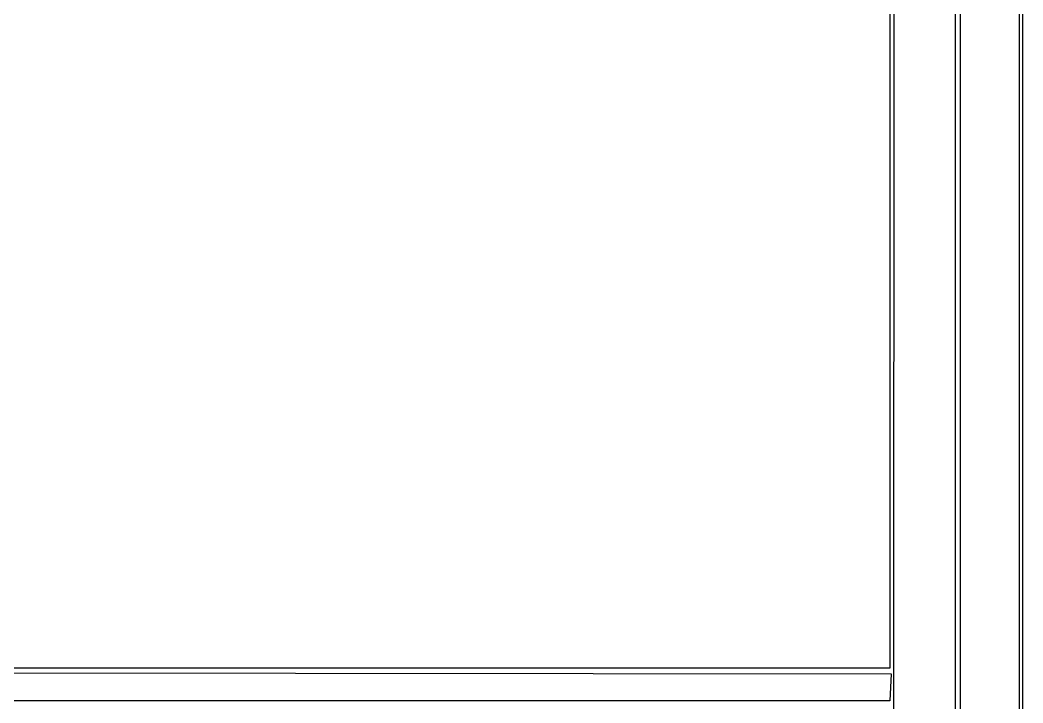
# Model space of a CAD drawing. Extents: x 17 to 323, y -435 to -5.
# Drawn here: x 248.9 to 322.7, y -377.6 to -327.4 of the extents above; entities that cross this region are included whole.
import ezdxf

# ---------------------------------------------------------------- set-up
doc = ezdxf.new("R2010")
doc.units = 0

msp = doc.modelspace()

# ---------------------------------------------------------------- linework, layer by layer
at = {"layer": 'CONTOURS'}
for p, q in [((322.5, -5.1), (322.4, -434.6)), ((322.7, -434.9), (322.7, -4.7)), ((318.1, -430.2), (318.1, -9.5)), ((317.8, -9.8), (317.7, -429.9)), ((313, -14.6), (312.9, -375)), ((313.2, -425.6), (313.3, -14.3)), ((312.9, -375), (206.1, -375)), ((206.5, -375.3), (313, -375.4)), ((313, -375.4), (312.9, -377.4)), ((312.9, -377.4), (208.5, -377.4))]:
    msp.add_line(p, q, dxfattribs=at)

doc.saveas('drawing.dxf')
